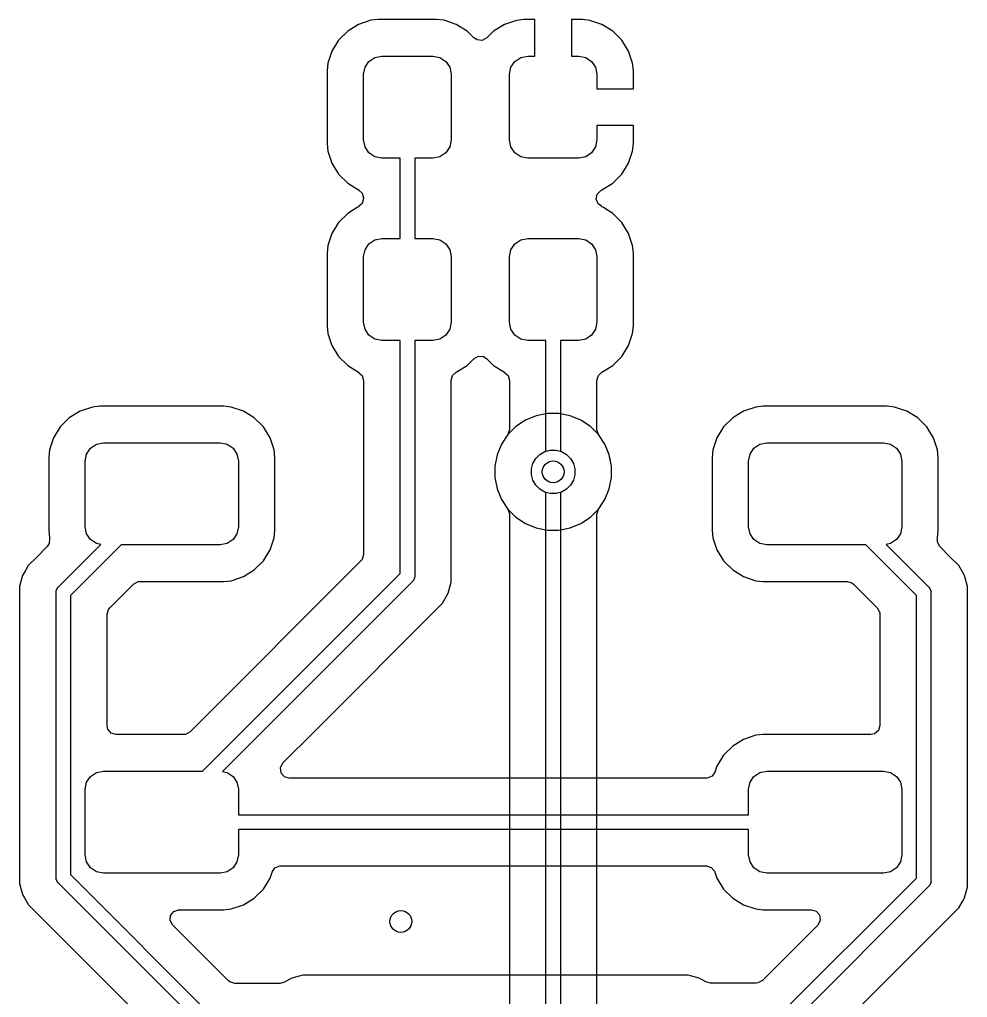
# Model space of a CAD drawing. Header units: inches. Extents: x 6.57 to 9.79, y -8.72 to -3.17.
# Drawn here: x 7.113 to 7.625, y -6.622 to -6.094 of the extents above; entities that cross this region are included whole.
import ezdxf

# ---------------------------------------------------------------- set-up
doc = ezdxf.new("R2010")
doc.units = ezdxf.units.IN
doc.header["$MEASUREMENT"] = 0
doc.layers.add('B.Cu', color=153, linetype='CONTINUOUS', true_color=0x4d7fc4)

msp = doc.modelspace()

# ---------------------------------------------------------------- linework, layer by layer
at = {"layer": 'B.Cu', "linetype": 'CONTINUOUS'}
for p, q in [((7.30304, -6.09488), (7.29648, -6.09705)), ((7.30709, -6.09447), (7.30304, -6.09488)), ((7.30304, -6.09488), (7.30304, -6.09488)), ((7.33858, -6.09447), (7.30709, -6.09447)), ((7.30709, -6.09447), (7.30709, -6.09447)), ((7.34263, -6.09488), (7.33858, -6.09447)), ((7.34919, -6.09705), (7.34263, -6.09488)), ((7.34263, -6.09488), (7.34263, -6.09488)), ((7.38178, -6.0949), (7.37523, -6.09707)), ((7.38583, -6.09449), (7.38178, -6.0949)), ((7.39173, -6.09449), (7.38583, -6.09449)), ((7.38583, -6.09449), (7.38583, -6.09449)), ((7.39173, -6.11417), (7.39173, -6.09449)), ((7.41732, -6.09449), (7.41142, -6.09449)), ((7.41142, -6.09449), (7.41142, -6.11417)), ((7.42137, -6.0949), (7.41732, -6.09449)), ((7.42792, -6.09707), (7.42137, -6.0949)), ((7.42137, -6.0949), (7.42137, -6.0949)), ((7.2906, -6.10068), (7.28572, -6.10556)), ((7.29648, -6.09705), (7.2906, -6.10068)), ((7.29648, -6.09705), (7.29648, -6.09705)), ((7.35507, -6.10068), (7.34919, -6.09705)), ((7.35877, -6.10438), (7.35507, -6.10068)), ((7.35507, -6.10068), (7.35507, -6.10068)), ((7.36936, -6.1007), (7.36567, -6.10438)), ((7.37523, -6.09707), (7.36936, -6.1007)), ((7.37523, -6.09707), (7.37523, -6.09707)), ((7.43379, -6.1007), (7.42792, -6.09707)), ((7.42792, -6.09707), (7.42792, -6.09707)), ((7.43867, -6.10558), (7.43379, -6.1007)), ((7.28572, -6.10556), (7.28209, -6.11144)), ((7.36051, -6.1055), (7.35877, -6.10438)), ((7.36326, -6.1057), (7.36051, -6.1055)), ((7.36567, -6.10438), (7.36326, -6.1057)), ((7.4423, -6.11145), (7.43867, -6.10558)), ((7.28209, -6.11145), (7.27992, -6.118)), ((7.28209, -6.11144), (7.28209, -6.11144)), ((7.28209, -6.11144), (7.28209, -6.11145)), ((7.44447, -6.118), (7.4423, -6.11145)), ((7.4423, -6.11145), (7.4423, -6.11145)), ((7.29996, -6.12025), (7.3021, -6.11706)), ((7.3021, -6.11706), (7.30529, -6.11492)), ((7.30529, -6.11492), (7.30906, -6.11417)), ((7.30906, -6.11417), (7.33661, -6.11417)), ((7.33661, -6.11417), (7.34038, -6.11492)), ((7.34038, -6.11492), (7.34357, -6.11706)), ((7.34357, -6.11706), (7.34571, -6.12025)), ((7.3787, -6.12025), (7.38084, -6.11706)), ((7.38084, -6.11706), (7.38403, -6.11492)), ((7.38403, -6.11492), (7.3878, -6.11417)), ((7.3878, -6.11417), (7.39173, -6.11417)), ((7.41142, -6.11417), (7.41535, -6.11417)), ((7.41535, -6.11417), (7.41912, -6.11492)), ((7.41912, -6.11492), (7.42231, -6.11706)), ((7.42231, -6.11706), (7.42445, -6.12025)), ((7.27992, -6.118), (7.27951, -6.12205)), ((7.27951, -6.12205), (7.27951, -6.16142)), ((7.27992, -6.118), (7.27992, -6.118)), ((7.27992, -6.118), (7.27992, -6.118)), ((7.29921, -6.12402), (7.29996, -6.12025)), ((7.34571, -6.12025), (7.34646, -6.12402)), ((7.37795, -6.12402), (7.3787, -6.12025)), ((7.42445, -6.12025), (7.4252, -6.12402)), ((7.44488, -6.12205), (7.44447, -6.118)), ((7.44488, -6.13189), (7.44488, -6.12205)), ((7.44488, -6.12205), (7.44488, -6.12205)), ((7.29921, -6.15945), (7.29921, -6.12402)), ((7.34646, -6.12402), (7.34646, -6.15945)), ((7.37795, -6.15945), (7.37795, -6.12402)), ((7.4252, -6.12402), (7.4252, -6.13189)), ((7.4252, -6.13189), (7.44488, -6.13189)), ((7.44488, -6.15157), (7.4252, -6.15157)), ((7.4252, -6.15157), (7.4252, -6.15945)), ((7.44488, -6.16142), (7.44488, -6.15157)), ((7.29996, -6.16322), (7.29921, -6.15945)), ((7.34646, -6.15945), (7.34571, -6.16322)), ((7.3787, -6.16322), (7.37795, -6.15945)), ((7.4252, -6.15945), (7.42445, -6.16322)), ((7.27951, -6.16142), (7.27951, -6.16142)), ((7.27951, -6.16142), (7.27992, -6.16546)), ((7.3021, -6.16641), (7.29996, -6.16322)), ((7.34571, -6.16322), (7.34357, -6.16641)), ((7.38084, -6.16641), (7.3787, -6.16322)), ((7.42445, -6.16322), (7.42231, -6.16641)), ((7.44447, -6.16546), (7.44488, -6.16142)), ((7.44488, -6.16142), (7.44488, -6.16142)), ((7.27992, -6.16546), (7.27992, -6.16546)), ((7.27992, -6.16546), (7.28209, -6.17201)), ((7.30529, -6.16854), (7.3021, -6.16641)), ((7.30906, -6.16929), (7.30529, -6.16854)), ((7.3189, -6.16929), (7.30906, -6.16929)), ((7.3189, -6.2126), (7.3189, -6.16929)), ((7.33661, -6.16929), (7.32677, -6.16929)), ((7.32677, -6.16929), (7.32677, -6.2126)), ((7.34038, -6.16854), (7.33661, -6.16929)), ((7.34357, -6.16641), (7.34038, -6.16854)), ((7.38403, -6.16854), (7.38084, -6.16641)), ((7.3878, -6.16929), (7.38403, -6.16854)), ((7.41535, -6.16929), (7.3878, -6.16929)), ((7.41912, -6.16854), (7.41535, -6.16929)), ((7.42231, -6.16641), (7.41912, -6.16854)), ((7.4423, -6.17201), (7.44447, -6.16546)), ((7.44447, -6.16546), (7.44447, -6.16546)), ((7.28209, -6.17201), (7.28209, -6.17202)), ((7.28209, -6.17202), (7.28572, -6.1779)), ((7.43867, -6.17789), (7.4423, -6.17201)), ((7.4423, -6.17201), (7.4423, -6.17201)), ((7.28572, -6.1779), (7.2906, -6.18278)), ((7.43379, -6.18277), (7.43867, -6.17789)), ((7.2906, -6.18278), (7.29648, -6.18641)), ((7.42792, -6.18639), (7.43379, -6.18277)), ((7.29648, -6.18641), (7.29648, -6.18641)), ((7.29648, -6.18641), (7.29672, -6.18656)), ((7.29672, -6.18656), (7.29668, -6.18663)), ((7.29668, -6.18663), (7.29844, -6.18818)), ((7.29919, -6.19111), (7.29842, -6.19375)), ((7.29844, -6.18818), (7.29919, -6.19078)), ((7.29919, -6.19078), (7.29919, -6.19111)), ((7.42487, -6.19143), (7.42537, -6.18873)), ((7.42537, -6.18873), (7.42726, -6.18672)), ((7.42726, -6.18672), (7.42767, -6.18651)), ((7.42767, -6.18651), (7.42792, -6.18639)), ((7.29565, -6.19599), (7.2906, -6.19911)), ((7.29648, -6.19548), (7.29565, -6.19599)), ((7.29672, -6.19533), (7.29648, -6.19548)), ((7.29648, -6.19548), (7.29648, -6.19548)), ((7.29842, -6.19375), (7.29668, -6.19526)), ((7.29668, -6.19526), (7.29672, -6.19533)), ((7.42591, -6.19398), (7.42487, -6.19143)), ((7.42772, -6.19525), (7.42591, -6.19398)), ((7.42767, -6.19536), (7.42772, -6.19525)), ((7.42793, -6.19548), (7.42767, -6.19536)), ((7.42876, -6.19599), (7.42793, -6.19548)), ((7.43381, -6.19911), (7.42876, -6.19599)), ((7.2906, -6.19911), (7.28572, -6.20399)), ((7.43869, -6.20399), (7.43381, -6.19911)), ((7.28572, -6.20399), (7.28209, -6.20987)), ((7.44232, -6.20987), (7.43869, -6.20399)), ((7.28209, -6.20987), (7.27992, -6.21643)), ((7.28209, -6.20987), (7.28209, -6.20987)), ((7.44449, -6.21643), (7.44232, -6.20987)), ((7.27992, -6.21643), (7.27951, -6.22047)), ((7.27992, -6.21643), (7.27992, -6.21643)), ((7.27992, -6.21643), (7.27992, -6.21643)), ((7.29996, -6.21867), (7.3021, -6.21548)), ((7.3021, -6.21548), (7.30529, -6.21335)), ((7.30529, -6.21335), (7.30906, -6.2126)), ((7.30906, -6.2126), (7.3189, -6.2126)), ((7.32677, -6.2126), (7.33661, -6.2126)), ((7.33661, -6.2126), (7.34038, -6.21335)), ((7.34038, -6.21335), (7.34357, -6.21548)), ((7.34357, -6.21548), (7.34571, -6.21867)), ((7.3787, -6.21867), (7.38084, -6.21548)), ((7.38084, -6.21548), (7.38403, -6.21335)), ((7.38403, -6.21335), (7.3878, -6.2126)), ((7.3878, -6.2126), (7.41535, -6.2126)), ((7.41535, -6.2126), (7.41912, -6.21335)), ((7.41912, -6.21335), (7.42231, -6.21548)), ((7.42231, -6.21548), (7.42445, -6.21867)), ((7.4449, -6.22047), (7.44449, -6.21643)), ((7.27951, -6.22047), (7.27951, -6.25984)), ((7.29921, -6.22244), (7.29996, -6.21867)), ((7.29921, -6.25787), (7.29921, -6.22244)), ((7.34571, -6.21867), (7.34646, -6.22244)), ((7.34646, -6.22244), (7.34646, -6.25787)), ((7.37795, -6.22244), (7.3787, -6.21867)), ((7.37795, -6.25787), (7.37795, -6.22244)), ((7.42445, -6.21867), (7.4252, -6.22244)), ((7.4252, -6.22244), (7.4252, -6.25787)), ((7.4449, -6.25984), (7.4449, -6.22047)), ((7.29996, -6.26164), (7.29921, -6.25787)), ((7.34646, -6.25787), (7.34571, -6.26164)), ((7.3787, -6.26164), (7.37795, -6.25787)), ((7.4252, -6.25787), (7.42445, -6.26164)), ((7.27951, -6.25984), (7.27951, -6.25984)), ((7.27951, -6.25984), (7.27992, -6.26389)), ((7.27992, -6.26389), (7.27992, -6.26389)), ((7.27992, -6.26389), (7.28209, -6.27045)), ((7.3021, -6.26483), (7.29996, -6.26164)), ((7.30529, -6.26697), (7.3021, -6.26483)), ((7.34357, -6.26483), (7.34038, -6.26697)), ((7.34571, -6.26164), (7.34357, -6.26483)), ((7.38084, -6.26483), (7.3787, -6.26164)), ((7.38403, -6.26697), (7.38084, -6.26483)), ((7.42231, -6.26483), (7.41912, -6.26697)), ((7.42445, -6.26164), (7.42231, -6.26483)), ((7.44232, -6.27045), (7.44449, -6.26389)), ((7.44449, -6.26389), (7.4449, -6.25984)), ((7.30906, -6.26772), (7.30529, -6.26697)), ((7.3189, -6.26772), (7.30906, -6.26772)), ((7.3189, -6.39339), (7.3189, -6.26772)), ((7.33661, -6.26772), (7.32677, -6.26772)), ((7.32677, -6.26772), (7.32677, -6.39502)), ((7.34038, -6.26697), (7.33661, -6.26772)), ((7.3878, -6.26772), (7.38403, -6.26697)), ((7.39764, -6.26772), (7.3878, -6.26772)), ((7.39764, -6.32751), (7.39764, -6.26772)), ((7.41535, -6.26772), (7.40551, -6.26772)), ((7.40551, -6.26772), (7.40551, -6.32751)), ((7.41912, -6.26697), (7.41535, -6.26772)), ((7.28209, -6.27045), (7.28209, -6.27045)), ((7.28209, -6.27045), (7.28572, -6.27633)), ((7.43869, -6.27633), (7.44232, -6.27045)), ((7.28572, -6.27633), (7.2906, -6.28121)), ((7.35507, -6.28121), (7.35875, -6.27752)), ((7.35875, -6.27752), (7.36117, -6.2762)), ((7.36117, -6.2762), (7.36391, -6.2764)), ((7.36391, -6.2764), (7.36566, -6.27752)), ((7.36566, -6.27752), (7.36934, -6.28121)), ((7.43381, -6.28121), (7.43869, -6.27633)), ((7.2906, -6.28121), (7.29648, -6.28484)), ((7.29648, -6.28484), (7.29648, -6.28484)), ((7.29648, -6.28484), (7.29672, -6.28498)), ((7.29672, -6.28498), (7.29668, -6.28506)), ((7.29668, -6.28506), (7.29844, -6.2866)), ((7.34725, -6.28657), (7.34899, -6.28505)), ((7.34894, -6.28498), (7.34919, -6.28484)), ((7.34899, -6.28505), (7.34894, -6.28498)), ((7.34919, -6.28484), (7.35507, -6.28121)), ((7.34919, -6.28484), (7.34919, -6.28484)), ((7.36934, -6.28121), (7.37522, -6.28484)), ((7.37522, -6.28484), (7.37522, -6.28484)), ((7.37522, -6.28484), (7.37547, -6.28498)), ((7.37547, -6.28498), (7.37542, -6.28506)), ((7.37542, -6.28506), (7.37718, -6.2866)), ((7.42599, -6.28657), (7.42773, -6.28505)), ((7.42768, -6.28498), (7.42793, -6.28484)), ((7.42773, -6.28505), (7.42768, -6.28498)), ((7.42793, -6.28484), (7.43381, -6.28121)), ((7.42793, -6.28484), (7.42793, -6.28484)), ((7.29844, -6.2866), (7.29919, -6.28921)), ((7.29919, -6.28921), (7.29919, -6.3832)), ((7.34648, -6.28921), (7.34725, -6.28657)), ((7.34648, -6.39161), (7.34648, -6.28921)), ((7.37718, -6.2866), (7.37793, -6.28921)), ((7.37793, -6.28921), (7.37793, -6.31576)), ((7.42522, -6.28921), (7.42599, -6.28657)), ((7.42522, -6.31576), (7.42522, -6.28921)), ((7.14614, -6.3058), (7.14026, -6.30943)), ((7.1527, -6.30363), (7.14614, -6.3058)), ((7.14614, -6.3058), (7.14614, -6.3058)), ((7.15674, -6.30321), (7.1527, -6.30363)), ((7.1527, -6.30363), (7.1527, -6.30363)), ((7.22367, -6.30321), (7.15674, -6.30321)), ((7.15674, -6.30321), (7.15674, -6.30321)), ((7.22772, -6.30363), (7.22367, -6.30321)), ((7.23428, -6.3058), (7.22772, -6.30363)), ((7.22772, -6.30363), (7.22772, -6.30363)), ((7.24016, -6.30943), (7.23428, -6.3058)), ((7.39847, -6.30707), (7.39238, -6.30828)), ((7.39847, -6.30707), (7.39238, -6.30828)), ((7.39847, -6.30707), (7.39238, -6.30828)), ((7.40468, -6.30707), (7.39847, -6.30707)), ((7.39847, -6.30707), (7.39847, -6.30707)), ((7.40468, -6.30707), (7.39847, -6.30707)), ((7.39847, -6.30707), (7.39847, -6.30707)), ((7.40468, -6.30707), (7.39847, -6.30707)), ((7.39847, -6.30707), (7.39847, -6.30707)), ((7.41077, -6.30828), (7.40468, -6.30707)), ((7.40468, -6.30707), (7.40468, -6.30707)), ((7.41077, -6.30828), (7.40468, -6.30707)), ((7.40468, -6.30707), (7.40468, -6.30707)), ((7.41077, -6.30828), (7.40468, -6.30707)), ((7.40468, -6.30707), (7.40468, -6.30707)), ((7.50441, -6.3058), (7.49853, -6.30943)), ((7.51096, -6.30363), (7.50441, -6.3058)), ((7.50441, -6.3058), (7.50441, -6.3058)), ((7.51501, -6.30321), (7.51096, -6.30363)), ((7.51096, -6.30363), (7.51096, -6.30363)), ((7.58194, -6.30321), (7.51501, -6.30321)), ((7.51501, -6.30321), (7.51501, -6.30321)), ((7.58599, -6.30363), (7.58194, -6.30321)), ((7.59254, -6.3058), (7.58599, -6.30363)), ((7.58599, -6.30363), (7.58599, -6.30363)), ((7.59842, -6.30943), (7.59254, -6.3058)), ((7.14026, -6.30943), (7.13538, -6.31431)), ((7.24504, -6.31431), (7.24016, -6.30943)), ((7.38665, -6.31065), (7.38148, -6.3141)), ((7.38665, -6.31065), (7.38148, -6.3141)), ((7.38665, -6.31065), (7.38148, -6.3141)), ((7.39238, -6.30828), (7.38665, -6.31065)), ((7.39238, -6.30828), (7.38665, -6.31065)), ((7.39238, -6.30828), (7.38665, -6.31065)), ((7.38665, -6.31065), (7.38665, -6.31065)), ((7.38665, -6.31065), (7.38665, -6.31065)), ((7.38665, -6.31065), (7.38665, -6.31065)), ((7.39238, -6.30828), (7.39238, -6.30828)), ((7.39238, -6.30828), (7.39238, -6.30828)), ((7.39238, -6.30828), (7.39238, -6.30828)), ((7.4165, -6.31065), (7.41077, -6.30828)), ((7.41077, -6.30828), (7.41077, -6.30828)), ((7.4165, -6.31065), (7.41077, -6.30828)), ((7.41077, -6.30828), (7.41077, -6.30828)), ((7.4165, -6.31065), (7.41077, -6.30828)), ((7.41077, -6.30828), (7.41077, -6.30828)), ((7.42166, -6.3141), (7.4165, -6.31065)), ((7.4165, -6.31065), (7.4165, -6.31065)), ((7.42166, -6.3141), (7.4165, -6.31065)), ((7.4165, -6.31065), (7.4165, -6.31065)), ((7.42166, -6.3141), (7.4165, -6.31065)), ((7.4165, -6.31065), (7.4165, -6.31065)), ((7.49853, -6.30943), (7.49364, -6.31431)), ((7.60331, -6.31431), (7.59842, -6.30943)), ((7.13538, -6.31431), (7.13175, -6.32019)), ((7.24867, -6.32019), (7.24504, -6.31431)), ((7.38148, -6.3141), (7.37709, -6.31849)), ((7.38148, -6.3141), (7.37709, -6.31849)), ((7.38148, -6.3141), (7.37709, -6.31849)), ((7.37793, -6.31576), (7.37716, -6.3184)), ((7.38148, -6.3141), (7.38148, -6.3141)), ((7.38148, -6.3141), (7.38148, -6.3141)), ((7.38148, -6.3141), (7.38148, -6.3141)), ((7.42167, -6.3141), (7.42166, -6.3141)), ((7.42167, -6.3141), (7.42166, -6.3141)), ((7.42167, -6.3141), (7.42166, -6.3141)), ((7.42605, -6.31849), (7.42167, -6.3141)), ((7.42605, -6.31849), (7.42167, -6.3141)), ((7.42605, -6.31849), (7.42167, -6.3141)), ((7.42522, -6.31584), (7.42522, -6.31576)), ((7.42604, -6.31847), (7.42522, -6.31584)), ((7.49364, -6.31431), (7.49002, -6.32019)), ((7.60693, -6.32019), (7.60331, -6.31431)), ((7.13175, -6.32019), (7.12958, -6.32675)), ((7.13175, -6.32019), (7.13175, -6.32019)), ((7.15495, -6.32367), (7.15871, -6.32292)), ((7.15871, -6.32292), (7.2217, -6.32292)), ((7.2217, -6.32292), (7.22547, -6.32367)), ((7.25084, -6.32675), (7.24867, -6.32019)), ((7.37711, -6.31847), (7.37365, -6.32365)), ((7.37709, -6.31849), (7.37365, -6.32365)), ((7.37709, -6.31849), (7.37365, -6.32365)), ((7.37709, -6.31849), (7.37365, -6.32365)), ((7.37709, -6.31849), (7.37709, -6.31849)), ((7.37709, -6.31849), (7.37709, -6.31849)), ((7.37709, -6.31849), (7.37709, -6.31849)), ((7.37716, -6.3184), (7.37711, -6.31847)), ((7.4295, -6.32365), (7.42604, -6.31847)), ((7.4295, -6.32365), (7.42605, -6.31849)), ((7.42605, -6.31849), (7.42605, -6.31849)), ((7.4295, -6.32365), (7.42605, -6.31849)), ((7.42605, -6.31849), (7.42605, -6.31849)), ((7.4295, -6.32365), (7.42605, -6.31849)), ((7.42605, -6.31849), (7.42605, -6.31849)), ((7.49002, -6.32019), (7.48785, -6.32675)), ((7.49002, -6.32019), (7.49002, -6.32019)), ((7.51321, -6.32367), (7.51698, -6.32292)), ((7.51698, -6.32292), (7.57997, -6.32292)), ((7.57997, -6.32292), (7.58374, -6.32367)), ((7.60911, -6.32675), (7.60693, -6.32019)), ((7.12958, -6.32675), (7.12917, -6.33079)), ((7.12958, -6.32675), (7.12958, -6.32675)), ((7.12958, -6.32675), (7.12958, -6.32675)), ((7.14962, -6.329), (7.15175, -6.3258)), ((7.15175, -6.3258), (7.15495, -6.32367)), ((7.22547, -6.32367), (7.22866, -6.3258)), ((7.22866, -6.3258), (7.2308, -6.329)), ((7.25125, -6.33079), (7.25084, -6.32675)), ((7.37365, -6.32365), (7.37127, -6.32939)), ((7.37365, -6.32365), (7.37127, -6.32939)), ((7.37365, -6.32365), (7.37127, -6.32939)), ((7.37365, -6.32365), (7.37127, -6.32939)), ((7.37365, -6.32365), (7.37365, -6.32365)), ((7.37365, -6.32365), (7.37365, -6.32365)), ((7.37365, -6.32365), (7.37365, -6.32365)), ((7.37365, -6.32365), (7.37365, -6.32365)), ((7.39438, -6.32921), (7.39705, -6.32767)), ((7.39438, -6.32921), (7.39705, -6.32767)), ((7.39438, -6.32921), (7.39705, -6.32767)), ((7.39438, -6.32921), (7.39705, -6.32767)), ((7.39705, -6.32767), (7.40003, -6.32687)), ((7.39705, -6.32767), (7.40003, -6.32687)), ((7.39705, -6.32767), (7.40003, -6.32687)), ((7.39705, -6.32767), (7.39764, -6.32751)), ((7.40003, -6.32687), (7.40312, -6.32687)), ((7.40003, -6.32687), (7.40312, -6.32687)), ((7.40003, -6.32687), (7.40312, -6.32687)), ((7.40312, -6.32687), (7.40609, -6.32767)), ((7.40312, -6.32687), (7.40609, -6.32767)), ((7.40312, -6.32687), (7.40609, -6.32767)), ((7.40551, -6.32751), (7.40609, -6.32767)), ((7.40609, -6.32767), (7.40876, -6.32921)), ((7.40609, -6.32767), (7.40876, -6.32921)), ((7.40609, -6.32767), (7.40876, -6.32921)), ((7.40609, -6.32767), (7.40876, -6.32921)), ((7.43188, -6.32939), (7.4295, -6.32365)), ((7.4295, -6.32365), (7.4295, -6.32365)), ((7.4295, -6.32365), (7.4295, -6.32365)), ((7.43188, -6.32939), (7.4295, -6.32365)), ((7.4295, -6.32365), (7.4295, -6.32365)), ((7.43188, -6.32939), (7.4295, -6.32365)), ((7.4295, -6.32365), (7.4295, -6.32365)), ((7.4314, -6.32824), (7.4295, -6.32365)), ((7.4295, -6.32365), (7.4295, -6.32365)), ((7.43188, -6.32939), (7.4314, -6.32824)), ((7.48785, -6.32675), (7.48743, -6.33079)), ((7.48785, -6.32675), (7.48785, -6.32675)), ((7.48785, -6.32675), (7.48785, -6.32675)), ((7.50789, -6.329), (7.51002, -6.3258)), ((7.51002, -6.3258), (7.51321, -6.32367)), ((7.58374, -6.32367), (7.58693, -6.3258)), ((7.58693, -6.3258), (7.58907, -6.329)), ((7.60952, -6.33079), (7.60911, -6.32675)), ((7.12917, -6.33079), (7.12917, -6.37016)), ((7.14887, -6.33276), (7.14962, -6.329)), ((7.14887, -6.3682), (7.14887, -6.33276)), ((7.2308, -6.329), (7.23155, -6.33276)), ((7.23155, -6.33276), (7.23155, -6.3682)), ((7.25125, -6.37016), (7.25125, -6.33079)), ((7.37127, -6.32939), (7.37006, -6.33548)), ((7.37127, -6.32939), (7.37006, -6.33548)), ((7.37127, -6.32939), (7.37006, -6.33548)), ((7.37127, -6.32939), (7.37006, -6.33548)), ((7.37127, -6.32939), (7.37127, -6.32939)), ((7.37127, -6.32939), (7.37127, -6.32939)), ((7.37127, -6.32939), (7.37127, -6.32939)), ((7.37127, -6.32939), (7.37127, -6.32939)), ((7.39066, -6.33406), (7.3922, -6.33139)), ((7.39066, -6.33406), (7.3922, -6.33139)), ((7.39066, -6.33406), (7.3922, -6.33139)), ((7.39066, -6.33406), (7.3922, -6.33139)), ((7.3922, -6.33139), (7.39438, -6.32921)), ((7.3922, -6.33139), (7.39438, -6.32921)), ((7.3922, -6.33139), (7.39438, -6.32921)), ((7.3922, -6.33139), (7.39438, -6.32921)), ((7.40876, -6.32921), (7.41095, -6.33139)), ((7.40876, -6.32921), (7.41095, -6.33139)), ((7.40876, -6.32921), (7.41095, -6.33139)), ((7.40876, -6.32921), (7.41095, -6.33139)), ((7.41095, -6.33139), (7.41249, -6.33406)), ((7.41095, -6.33139), (7.41249, -6.33406)), ((7.41095, -6.33139), (7.41249, -6.33406)), ((7.41095, -6.33139), (7.41249, -6.33406)), ((7.43309, -6.33548), (7.43188, -6.32939)), ((7.43188, -6.32939), (7.43188, -6.32939)), ((7.43309, -6.33548), (7.43188, -6.32939)), ((7.43188, -6.32939), (7.43188, -6.32939)), ((7.43188, -6.32939), (7.43188, -6.32939)), ((7.43309, -6.33548), (7.43188, -6.32939)), ((7.43188, -6.32939), (7.43188, -6.32939)), ((7.43188, -6.32939), (7.43188, -6.32939)), ((7.43216, -6.33079), (7.43188, -6.32939)), ((7.43309, -6.33548), (7.43216, -6.33079)), ((7.48743, -6.33079), (7.48743, -6.37016)), ((7.50714, -6.33276), (7.50789, -6.329)), ((7.50714, -6.3682), (7.50714, -6.33276)), ((7.58907, -6.329), (7.58981, -6.33276)), ((7.58981, -6.33276), (7.58981, -6.3682)), ((7.60952, -6.37016), (7.60952, -6.33079)), ((7.37006, -6.33548), (7.37006, -6.34169)), ((7.37006, -6.33548), (7.37006, -6.34169)), ((7.37006, -6.33548), (7.37006, -6.34169)), ((7.37006, -6.33548), (7.37006, -6.34169)), ((7.38986, -6.33704), (7.39066, -6.33406)), ((7.38986, -6.33704), (7.39066, -6.33406)), ((7.38986, -6.33704), (7.39066, -6.33406)), ((7.38986, -6.33704), (7.39066, -6.33406)), ((7.38986, -6.34012), (7.38986, -6.33704)), ((7.38986, -6.34012), (7.38986, -6.33704)), ((7.38986, -6.34012), (7.38986, -6.33704)), ((7.38986, -6.34012), (7.38986, -6.33704)), ((7.41249, -6.33406), (7.41328, -6.33704)), ((7.41249, -6.33406), (7.41328, -6.33704)), ((7.41249, -6.33406), (7.41328, -6.33704)), ((7.41249, -6.33406), (7.41328, -6.33704)), ((7.41328, -6.33704), (7.41328, -6.34012)), ((7.41328, -6.33704), (7.41328, -6.34012)), ((7.41328, -6.33704), (7.41328, -6.34012)), ((7.41328, -6.33704), (7.41328, -6.34012)), ((7.43309, -6.34169), (7.43309, -6.33548)), ((7.43309, -6.33548), (7.43309, -6.33548)), ((7.43309, -6.33548), (7.43309, -6.33548)), ((7.43309, -6.34169), (7.43309, -6.33548)), ((7.43309, -6.33548), (7.43309, -6.33548)), ((7.43309, -6.33548), (7.43309, -6.33548)), ((7.43309, -6.34169), (7.43309, -6.33548)), ((7.43309, -6.33548), (7.43309, -6.33548)), ((7.43309, -6.33548), (7.43309, -6.33548)), ((7.43309, -6.34169), (7.43309, -6.33548)), ((7.43309, -6.33548), (7.43309, -6.33548)), ((7.43309, -6.33548), (7.43309, -6.33548)), ((7.37006, -6.34169), (7.37127, -6.34778)), ((7.37006, -6.34169), (7.37127, -6.34778)), ((7.37006, -6.34169), (7.37127, -6.34778)), ((7.37006, -6.34169), (7.37127, -6.34778)), ((7.39066, -6.3431), (7.38986, -6.34012)), ((7.39066, -6.3431), (7.38986, -6.34012)), ((7.39066, -6.3431), (7.38986, -6.34012)), ((7.39066, -6.3431), (7.38986, -6.34012)), ((7.3922, -6.34577), (7.39066, -6.3431)), ((7.3922, -6.34577), (7.39066, -6.3431)), ((7.3922, -6.34577), (7.39066, -6.3431)), ((7.3922, -6.34577), (7.39066, -6.3431)), ((7.41249, -6.3431), (7.41095, -6.34577)), ((7.41249, -6.3431), (7.41095, -6.34577)), ((7.41249, -6.3431), (7.41095, -6.34577)), ((7.41249, -6.3431), (7.41095, -6.34577)), ((7.41328, -6.34012), (7.41249, -6.3431)), ((7.41328, -6.34012), (7.41249, -6.3431)), ((7.41328, -6.34012), (7.41249, -6.3431)), ((7.41328, -6.34012), (7.41249, -6.3431)), ((7.43188, -6.34778), (7.43309, -6.34169)), ((7.43188, -6.34778), (7.43309, -6.34169)), ((7.43188, -6.34778), (7.43309, -6.34169)), ((7.43188, -6.34778), (7.43309, -6.34169)), ((7.37127, -6.34778), (7.37127, -6.34778)), ((7.37127, -6.34778), (7.37365, -6.35351)), ((7.37127, -6.34778), (7.37127, -6.34778)), ((7.37127, -6.34778), (7.37365, -6.35351)), ((7.37127, -6.34778), (7.37127, -6.34778)), ((7.37127, -6.34778), (7.37365, -6.35351)), ((7.37127, -6.34778), (7.37127, -6.34778)), ((7.37127, -6.34778), (7.37365, -6.35351)), ((7.39438, -6.34795), (7.3922, -6.34577)), ((7.39438, -6.34795), (7.3922, -6.34577)), ((7.39438, -6.34795), (7.3922, -6.34577)), ((7.39438, -6.34795), (7.3922, -6.34577)), ((7.39705, -6.34949), (7.39438, -6.34795)), ((7.39705, -6.34949), (7.39438, -6.34795)), ((7.39705, -6.34949), (7.39438, -6.34795)), ((7.39705, -6.34949), (7.39438, -6.34795)), ((7.39764, -6.34965), (7.39705, -6.34949)), ((7.40003, -6.35029), (7.39705, -6.34949)), ((7.40003, -6.35029), (7.39705, -6.34949)), ((7.40003, -6.35029), (7.39705, -6.34949)), ((7.40609, -6.34949), (7.40312, -6.35029)), ((7.40609, -6.34949), (7.40312, -6.35029)), ((7.40609, -6.34949), (7.40312, -6.35029)), ((7.40609, -6.34949), (7.40551, -6.34965)), ((7.40876, -6.34795), (7.40609, -6.34949)), ((7.40876, -6.34795), (7.40609, -6.34949)), ((7.40876, -6.34795), (7.40609, -6.34949)), ((7.40876, -6.34795), (7.40609, -6.34949)), ((7.41095, -6.34577), (7.40876, -6.34795)), ((7.41095, -6.34577), (7.40876, -6.34795)), ((7.41095, -6.34577), (7.40876, -6.34795)), ((7.41095, -6.34577), (7.40876, -6.34795)), ((7.4295, -6.35351), (7.43188, -6.34778)), ((7.4295, -6.35351), (7.43188, -6.34778)), ((7.4295, -6.35351), (7.43188, -6.34778)), ((7.4295, -6.35351), (7.43188, -6.34778)), ((7.37365, -6.35351), (7.37365, -6.35351)), ((7.37365, -6.35351), (7.37711, -6.3587)), ((7.37365, -6.35351), (7.37365, -6.35351)), ((7.37365, -6.35351), (7.37709, -6.35867)), ((7.37365, -6.35351), (7.37365, -6.35351)), ((7.37365, -6.35351), (7.37709, -6.35867)), ((7.37365, -6.35351), (7.37365, -6.35351)), ((7.37365, -6.35351), (7.37709, -6.35867)), ((7.39764, -6.67137), (7.39764, -6.34965)), ((7.40312, -6.35029), (7.40003, -6.35029)), ((7.40312, -6.35029), (7.40003, -6.35029)), ((7.40312, -6.35029), (7.40003, -6.35029)), ((7.40551, -6.34965), (7.40551, -6.67137)), ((7.42604, -6.3587), (7.4295, -6.35351)), ((7.42605, -6.35867), (7.4295, -6.35351)), ((7.42605, -6.35867), (7.4295, -6.35351)), ((7.42605, -6.35867), (7.4295, -6.35351)), ((7.4295, -6.35351), (7.4295, -6.35351)), ((7.4295, -6.35351), (7.4295, -6.35351)), ((7.37709, -6.35867), (7.37709, -6.35867)), ((7.37709, -6.35867), (7.38148, -6.36306)), ((7.37709, -6.35867), (7.37709, -6.35867)), ((7.37709, -6.35867), (7.38148, -6.36306)), ((7.37709, -6.35867), (7.37709, -6.35867)), ((7.37709, -6.35867), (7.38148, -6.36306)), ((7.37711, -6.3587), (7.37793, -6.36132)), ((7.42166, -6.36306), (7.42605, -6.35867)), ((7.42166, -6.36306), (7.42605, -6.35867)), ((7.42166, -6.36306), (7.42605, -6.35867)), ((7.42522, -6.36141), (7.42599, -6.35877)), ((7.42599, -6.35877), (7.42604, -6.3587)), ((7.37793, -6.36132), (7.37793, -6.36141)), ((7.37793, -6.36141), (7.37793, -6.65961)), ((7.38148, -6.36306), (7.38148, -6.36306)), ((7.38148, -6.36306), (7.38665, -6.36651)), ((7.38148, -6.36306), (7.38148, -6.36306)), ((7.38148, -6.36306), (7.38665, -6.36651)), ((7.38148, -6.36306), (7.38148, -6.36306)), ((7.38148, -6.36306), (7.38665, -6.36651)), ((7.4165, -6.36651), (7.42166, -6.36306)), ((7.4165, -6.36651), (7.42166, -6.36306)), ((7.4165, -6.36651), (7.42166, -6.36306)), ((7.42522, -6.65961), (7.42522, -6.36141)), ((7.12917, -6.37016), (7.12917, -6.37016)), ((7.12917, -6.37016), (7.12958, -6.37421)), ((7.14962, -6.37196), (7.14887, -6.3682)), ((7.23155, -6.3682), (7.2308, -6.37196)), ((7.25084, -6.37421), (7.25125, -6.37016)), ((7.38665, -6.36651), (7.38665, -6.36651)), ((7.38665, -6.36651), (7.39238, -6.36889)), ((7.38665, -6.36651), (7.38665, -6.36651)), ((7.38665, -6.36651), (7.39238, -6.36889)), ((7.38665, -6.36651), (7.38665, -6.36651)), ((7.38665, -6.36651), (7.39238, -6.36889)), ((7.39238, -6.36889), (7.39238, -6.36889)), ((7.39238, -6.36889), (7.39847, -6.3701)), ((7.39238, -6.36889), (7.39238, -6.36889)), ((7.39238, -6.36889), (7.39847, -6.3701)), ((7.39238, -6.36889), (7.39238, -6.36889)), ((7.39238, -6.36889), (7.39847, -6.3701)), ((7.39847, -6.3701), (7.39847, -6.3701)), ((7.39847, -6.3701), (7.39847, -6.3701)), ((7.39847, -6.3701), (7.40468, -6.3701)), ((7.39847, -6.3701), (7.39847, -6.3701)), ((7.39847, -6.3701), (7.39847, -6.3701)), ((7.39847, -6.3701), (7.40468, -6.3701)), ((7.39847, -6.3701), (7.39847, -6.3701)), ((7.39847, -6.3701), (7.39847, -6.3701)), ((7.39847, -6.3701), (7.40468, -6.3701)), ((7.40468, -6.3701), (7.41077, -6.36889)), ((7.40468, -6.3701), (7.41077, -6.36889)), ((7.40468, -6.3701), (7.41077, -6.36889)), ((7.40468, -6.3701), (7.40468, -6.3701)), ((7.40468, -6.3701), (7.40468, -6.3701)), ((7.40468, -6.3701), (7.40468, -6.3701)), ((7.41077, -6.36889), (7.4165, -6.36651)), ((7.41077, -6.36889), (7.4165, -6.36651)), ((7.41077, -6.36889), (7.4165, -6.36651)), ((7.48743, -6.37016), (7.48743, -6.37016)), ((7.48743, -6.37016), (7.48785, -6.37421)), ((7.50789, -6.37196), (7.50714, -6.3682)), ((7.58981, -6.3682), (7.58907, -6.37196)), ((7.60911, -6.37421), (7.60952, -6.37016)), ((7.12963, -6.37447), (7.12943, -6.37721)), ((7.12958, -6.37421), (7.12963, -6.37447)), ((7.15175, -6.37515), (7.14962, -6.37196)), ((7.15495, -6.37729), (7.15175, -6.37515)), ((7.22866, -6.37515), (7.22547, -6.37729)), ((7.2308, -6.37196), (7.22866, -6.37515)), ((7.24867, -6.38077), (7.25084, -6.37421)), ((7.48785, -6.37421), (7.48785, -6.37421)), ((7.48785, -6.37421), (7.48912, -6.37806)), ((7.51002, -6.37515), (7.50789, -6.37196)), ((7.51321, -6.37729), (7.51002, -6.37515)), ((7.58693, -6.37515), (7.58374, -6.37729)), ((7.58907, -6.37196), (7.58693, -6.37515)), ((7.60905, -6.37447), (7.60911, -6.37421)), ((7.60905, -6.37653), (7.60905, -6.37447)), ((7.60911, -6.37421), (7.60911, -6.37421)), ((7.12831, -6.37894), (7.1225, -6.38475)), ((7.12943, -6.37721), (7.12831, -6.37894)), ((7.13424, -6.40088), (7.15735, -6.37777)), ((7.16822, -6.37804), (7.14096, -6.4053)), ((7.15735, -6.37777), (7.15495, -6.37729)), ((7.2217, -6.37804), (7.16822, -6.37804)), ((7.22547, -6.37729), (7.2217, -6.37804)), ((7.24504, -6.38665), (7.24867, -6.38077)), ((7.48912, -6.37806), (7.49002, -6.38077)), ((7.49002, -6.38077), (7.49364, -6.38665)), ((7.51698, -6.37804), (7.51321, -6.37729)), ((7.57047, -6.37804), (7.51698, -6.37804)), ((7.59773, -6.4053), (7.57047, -6.37804)), ((7.58374, -6.37729), (7.58133, -6.37777)), ((7.58133, -6.37777), (7.60445, -6.40088)), ((7.61037, -6.37894), (7.60905, -6.37653)), ((7.61605, -6.38462), (7.61037, -6.37894)), ((7.1225, -6.38475), (7.1181, -6.38915)), ((7.29842, -6.38584), (7.29776, -6.38665)), ((7.29919, -6.3832), (7.29842, -6.38584)), ((7.62058, -6.38915), (7.61605, -6.38462)), ((7.1181, -6.38915), (7.11651, -6.39191)), ((7.1181, -6.38915), (7.1181, -6.38915)), ((7.29776, -6.38665), (7.20547, -6.47895)), ((7.23428, -6.39516), (7.24016, -6.39153)), ((7.24016, -6.39153), (7.24504, -6.38665)), ((7.34648, -6.39191), (7.34648, -6.39161)), ((7.34648, -6.39161), (7.34648, -6.39161)), ((7.49364, -6.38665), (7.49853, -6.39153)), ((7.49853, -6.39153), (7.50441, -6.39516)), ((7.62349, -6.39419), (7.62058, -6.38915)), ((7.62058, -6.38915), (7.62058, -6.38915)), ((7.11482, -6.39516), (7.11338, -6.40056)), ((7.11499, -6.39454), (7.11482, -6.39516)), ((7.11651, -6.39191), (7.11499, -6.39454)), ((7.11651, -6.39191), (7.11651, -6.39191)), ((7.2122, -6.50008), (7.3189, -6.39339)), ((7.22772, -6.39733), (7.23428, -6.39516)), ((7.3267, -6.39579), (7.32611, -6.39721)), ((7.32677, -6.39502), (7.3267, -6.39579)), ((7.34648, -6.39813), (7.34648, -6.39191)), ((7.34648, -6.39191), (7.34648, -6.39191)), ((7.50441, -6.39516), (7.51096, -6.39733)), ((7.6237, -6.39454), (7.62349, -6.39419)), ((7.62531, -6.40056), (7.6237, -6.39454)), ((7.11338, -6.40056), (7.11338, -6.40056)), ((7.11338, -6.40056), (7.11338, -6.40056)), ((7.11338, -6.40056), (7.11338, -6.40717)), ((7.13316, -6.4029), (7.13375, -6.40148)), ((7.13375, -6.40148), (7.13424, -6.40088)), ((7.16209, -6.41203), (7.17495, -6.39917)), ((7.17495, -6.39917), (7.17736, -6.39785)), ((7.17736, -6.39785), (7.1784, -6.39774)), ((7.1784, -6.39774), (7.22367, -6.39774)), ((7.32562, -6.3978), (7.22306, -6.50036)), ((7.22367, -6.39774), (7.22772, -6.39733)), ((7.22367, -6.39774), (7.22367, -6.39774)), ((7.32611, -6.39721), (7.32562, -6.3978)), ((7.34487, -6.40414), (7.34648, -6.39813)), ((7.51096, -6.39733), (7.51501, -6.39774)), ((7.51501, -6.39774), (7.56028, -6.39774)), ((7.56028, -6.39774), (7.56292, -6.39852)), ((7.56292, -6.39852), (7.56374, -6.39917)), ((7.56374, -6.39917), (7.57659, -6.41203)), ((7.60445, -6.40088), (7.60494, -6.40148)), ((7.60494, -6.40148), (7.60553, -6.4029)), ((7.62531, -6.40717), (7.62531, -6.40056)), ((7.62531, -6.40056), (7.62531, -6.40056)), ((7.11338, -6.40717), (7.11338, -6.40717)), ((7.11338, -6.40717), (7.11338, -6.55417)), ((7.13308, -6.40367), (7.13316, -6.4029)), ((7.13308, -6.55758), (7.13308, -6.40367)), ((7.14096, -6.4053), (7.14096, -6.55595)), ((7.34175, -6.40953), (7.34487, -6.40414)), ((7.59773, -6.55783), (7.59773, -6.4053)), ((7.60553, -6.4029), (7.6056, -6.40367)), ((7.6056, -6.40367), (7.6056, -6.55946)), ((7.62531, -6.55635), (7.62531, -6.40717)), ((7.62531, -6.40717), (7.62531, -6.40717)), ((7.16066, -6.41548), (7.16144, -6.41284)), ((7.16144, -6.41284), (7.16209, -6.41203)), ((7.27244, -6.47884), (7.34175, -6.40953)), ((7.57659, -6.41203), (7.57791, -6.41444)), ((7.16066, -6.4755), (7.16066, -6.41548)), ((7.57791, -6.41444), (7.57802, -6.41548)), ((7.57802, -6.41548), (7.57802, -6.4755)), ((7.1611, -6.47753), (7.16066, -6.4755)), ((7.57802, -6.4755), (7.57725, -6.47814)), ((7.1629, -6.47961), (7.1611, -6.47753)), ((7.16554, -6.48038), (7.1629, -6.47961)), ((7.20202, -6.48038), (7.16554, -6.48038)), ((7.20305, -6.48027), (7.20202, -6.48038)), ((7.20547, -6.47895), (7.20305, -6.48027)), ((7.25562, -6.49567), (7.27244, -6.47884)), ((7.51096, -6.48079), (7.50441, -6.48297)), ((7.51501, -6.48038), (7.51096, -6.48079)), ((7.51096, -6.48079), (7.51096, -6.48079)), ((7.57314, -6.48038), (7.51501, -6.48038)), ((7.51501, -6.48038), (7.51501, -6.48038)), ((7.57517, -6.47994), (7.57314, -6.48038)), ((7.57725, -6.47814), (7.57517, -6.47994)), ((7.49853, -6.48659), (7.49364, -6.49148)), ((7.50441, -6.48297), (7.49853, -6.48659)), ((7.50441, -6.48297), (7.50441, -6.48297)), ((7.49364, -6.49148), (7.49002, -6.49736)), ((7.25424, -6.49843), (7.25538, -6.49592)), ((7.25538, -6.49592), (7.25562, -6.49567)), ((7.15175, -6.50297), (7.15495, -6.50083)), ((7.15495, -6.50083), (7.15871, -6.50008)), ((7.15871, -6.50008), (7.2122, -6.50008)), ((7.22306, -6.50036), (7.22547, -6.50083)), ((7.22547, -6.50083), (7.22866, -6.50297)), ((7.25463, -6.50115), (7.25424, -6.49843)), ((7.25643, -6.50323), (7.25463, -6.50115)), ((7.48893, -6.50066), (7.48736, -6.50292)), ((7.49002, -6.49736), (7.48893, -6.50066)), ((7.49002, -6.49736), (7.49002, -6.49736)), ((7.51002, -6.50297), (7.51321, -6.50083)), ((7.51321, -6.50083), (7.51698, -6.50008)), ((7.51698, -6.50008), (7.57997, -6.50008)), ((7.57997, -6.50008), (7.58374, -6.50083)), ((7.58374, -6.50083), (7.58693, -6.50297)), ((7.14887, -6.50993), (7.14962, -6.50616)), ((7.14962, -6.50616), (7.15175, -6.50297)), ((7.22866, -6.50297), (7.2308, -6.50616)), ((7.2308, -6.50616), (7.23155, -6.50993)), ((7.25907, -6.504), (7.25643, -6.50323)), ((7.48429, -6.504), (7.25907, -6.504)), ((7.48482, -6.50397), (7.48429, -6.504)), ((7.48736, -6.50292), (7.48482, -6.50397)), ((7.50714, -6.50993), (7.50789, -6.50616)), ((7.50789, -6.50616), (7.51002, -6.50297)), ((7.58693, -6.50297), (7.58907, -6.50616)), ((7.58907, -6.50616), (7.58981, -6.50993)), ((7.14887, -6.54536), (7.14887, -6.50993)), ((7.23155, -6.50993), (7.23155, -6.52371)), ((7.50714, -6.52371), (7.50714, -6.50993)), ((7.58981, -6.50993), (7.58981, -6.54536)), ((7.23155, -6.52371), (7.50714, -6.52371)), ((7.50714, -6.53158), (7.23155, -6.53158)), ((7.23155, -6.53158), (7.23155, -6.54536)), ((7.50714, -6.54536), (7.50714, -6.53158)), ((7.14962, -6.54913), (7.14887, -6.54536)), ((7.15175, -6.55232), (7.14962, -6.54913)), ((7.2308, -6.54913), (7.22866, -6.55232)), ((7.23155, -6.54536), (7.2308, -6.54913)), ((7.50789, -6.54913), (7.50714, -6.54536)), ((7.51002, -6.55232), (7.50789, -6.54913)), ((7.58907, -6.54913), (7.58693, -6.55232)), ((7.58981, -6.54536), (7.58907, -6.54913)), ((7.11338, -6.55417), (7.11338, -6.55417)), ((7.11338, -6.55417), (7.11338, -6.56069)), ((7.15495, -6.55445), (7.15175, -6.55232)), ((7.15871, -6.5552), (7.15495, -6.55445)), ((7.2217, -6.5552), (7.15871, -6.5552)), ((7.22547, -6.55445), (7.2217, -6.5552)), ((7.22866, -6.55232), (7.22547, -6.55445)), ((7.24867, -6.55793), (7.24976, -6.55463)), ((7.24976, -6.55463), (7.25133, -6.55237)), ((7.25133, -6.55237), (7.25387, -6.55131)), ((7.25387, -6.55131), (7.25439, -6.55129)), ((7.25439, -6.55129), (7.48429, -6.55129)), ((7.48429, -6.55129), (7.48693, -6.55206)), ((7.48693, -6.55206), (7.48873, -6.55414)), ((7.48873, -6.55414), (7.48893, -6.55463)), ((7.48893, -6.55463), (7.49002, -6.55793)), ((7.51321, -6.55445), (7.51002, -6.55232)), ((7.51698, -6.5552), (7.51321, -6.55445)), ((7.57997, -6.5552), (7.51698, -6.5552)), ((7.58374, -6.55445), (7.57997, -6.5552)), ((7.58693, -6.55232), (7.58374, -6.55445)), ((7.13316, -6.55835), (7.13308, -6.55758)), ((7.13375, -6.55977), (7.13316, -6.55835)), ((7.13424, -6.56037), (7.13375, -6.55977)), ((7.20855, -6.63468), (7.13424, -6.56037)), ((7.14096, -6.55595), (7.21941, -6.63441)), ((7.24504, -6.56381), (7.24867, -6.55793)), ((7.49002, -6.55793), (7.49364, -6.56381)), ((7.52129, -6.63427), (7.59773, -6.55783)), ((7.60553, -6.56023), (7.60527, -6.56085)), ((7.6056, -6.55946), (7.60553, -6.56023)), ((7.62531, -6.56258), (7.62531, -6.55635)), ((7.11338, -6.56069), (7.11338, -6.56069)), ((7.11338, -6.56069), (7.11338, -6.56069)), ((7.11338, -6.56069), (7.11499, -6.56671)), ((7.24016, -6.5687), (7.24504, -6.56381)), ((7.49364, -6.56381), (7.49853, -6.5687)), ((7.60445, -6.56225), (7.53215, -6.63454)), ((7.60494, -6.56165), (7.60445, -6.56225)), ((7.60527, -6.56085), (7.60494, -6.56165)), ((7.6237, -6.56859), (7.62531, -6.56258)), ((7.11499, -6.56671), (7.11608, -6.56859)), ((7.11608, -6.56859), (7.11608, -6.56859)), ((7.11608, -6.56859), (7.1181, -6.5721)), ((7.23428, -6.57232), (7.24016, -6.5687)), ((7.49853, -6.5687), (7.50441, -6.57232)), ((7.62058, -6.57398), (7.62256, -6.57056)), ((7.62256, -6.57056), (7.6237, -6.56859)), ((7.1181, -6.5721), (7.1181, -6.5721)), ((7.1181, -6.5721), (7.12278, -6.57678)), ((7.19499, -6.57808), (7.19664, -6.57588)), ((7.19664, -6.57588), (7.19922, -6.57492)), ((7.19922, -6.57492), (7.19957, -6.57491)), ((7.19957, -6.57491), (7.22367, -6.57491)), ((7.22367, -6.57491), (7.22772, -6.57449)), ((7.22367, -6.57491), (7.22367, -6.57491)), ((7.22772, -6.57449), (7.23428, -6.57232)), ((7.50441, -6.57232), (7.51096, -6.57449)), ((7.51096, -6.57449), (7.51501, -6.57491)), ((7.51501, -6.57491), (7.541, -6.57491)), ((7.541, -6.57491), (7.54364, -6.57568)), ((7.54364, -6.57568), (7.54544, -6.57776)), ((7.61618, -6.57838), (7.62058, -6.57398)), ((7.12278, -6.57678), (7.12278, -6.57678)), ((7.12278, -6.57678), (7.17599, -6.62999)), ((7.1948, -6.58083), (7.19499, -6.57808)), ((7.19611, -6.58324), (7.1948, -6.58083)), ((7.54583, -6.58048), (7.54469, -6.58299)), ((7.54544, -6.57776), (7.54583, -6.58048)), ((7.58777, -6.60679), (7.61618, -6.57838)), ((7.61618, -6.57838), (7.61618, -6.57838)), ((7.22614, -6.61327), (7.19611, -6.58324)), ((7.54445, -6.58324), (7.51456, -6.61314)), ((7.54469, -6.58299), (7.54445, -6.58324)), ((7.56471, -6.62985), (7.58777, -6.60679)), ((7.22696, -6.61393), (7.22614, -6.61327)), ((7.25841, -6.61297), (7.25654, -6.61405)), ((7.25864, -6.61283), (7.25841, -6.61297)), ((7.25841, -6.61297), (7.25841, -6.61297)), ((7.25841, -6.61297), (7.25841, -6.61297)), ((7.26038, -6.61183), (7.25864, -6.61283)), ((7.2664, -6.61022), (7.26038, -6.61183)), ((7.46791, -6.61022), (7.2664, -6.61022)), ((7.46821, -6.61022), (7.46791, -6.61022)), ((7.46791, -6.61022), (7.46791, -6.61022)), ((7.47444, -6.61022), (7.46821, -6.61022)), ((7.48045, -6.61183), (7.47444, -6.61022)), ((7.48242, -6.61297), (7.48045, -6.61183)), ((7.48406, -6.61391), (7.48242, -6.61297)), ((7.51456, -6.61314), (7.51214, -6.61445)), ((7.2296, -6.6147), (7.22696, -6.61393)), ((7.2541, -6.6147), (7.2296, -6.6147)), ((7.25654, -6.61405), (7.2541, -6.6147)), ((7.4865, -6.61457), (7.48406, -6.61391)), ((7.51111, -6.61457), (7.4865, -6.61457)), ((7.51214, -6.61445), (7.51111, -6.61457))]:
    msp.add_line(p, q, dxfattribs=at)
at = {"layer": 'B.Cu'}
for centre in [(7.40157, -6.33858), (7.40157, -6.33858), (7.40157, -6.33858), (7.40157, -6.33858), (7.31931, -6.58125), (7.31931, -6.58125), (7.31931, -6.58125), (7.31931, -6.58125)]:
    msp.add_circle(centre, 0.00591, dxfattribs=at)

doc.saveas('drawing.dxf')
